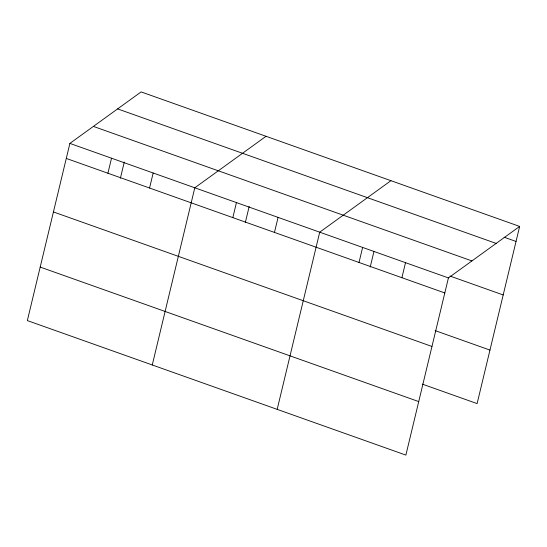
<?xml version="1.0" encoding="UTF-8"?>
<svg xmlns="http://www.w3.org/2000/svg" width="547" height="547" viewBox="0 0 547 547"><rect width="100%" height="100%" fill="white"/><g stroke="black" fill="none" stroke-linecap="round" stroke-linejoin="round"><path stroke-width="0.82" d="M69.886 143.403L27.35 320.583L405.881 455.097L448.417 277.917L519.65 226.417L141.119 91.903L69.886 143.403L448.417 277.917M107.916 173.228L111.526 158.199M120.381 178.274L124.272 162.062M149.557 188.024L153.167 172.996M152.264 364.972L194.8 187.792L266.033 136.292M232.831 217.624L236.441 202.588M245.295 222.67L249.193 206.451M274.471 232.42L278.081 217.385M277.179 409.361L319.715 232.181L390.948 180.681M359.01 262.457L362.62 247.429M370.21 267.059L373.909 251.654M401.908 277.705L405.518 262.676M519.65 226.417L477.114 403.597L422.298 384.117M504.122 237.213L516.04 241.453M117.612 108.894L496.143 243.415M93.393 126.405L471.924 260.926M449.969 276.044L503.192 294.956M66.276 158.432L444.807 292.953M435.145 330.607L489.962 350.087M53.435 211.942L431.966 346.463M40.198 267.073L418.728 401.587"/></g></svg>
